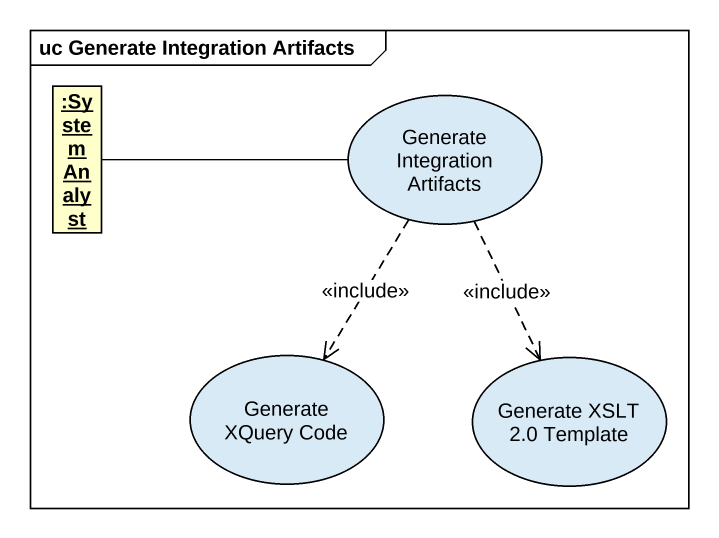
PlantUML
@startuml
mainframe uc Generate Integration Artifacts
allowmixing
hide circle
hide empty members
object ":System Analyst" as System_Analyst
usecase "Generate Integration Artifacts" as Generate_Integration
usecase "Generate XQuery Code" as Generate_XQuery_Code
usecase "Generate XSLT 2.0 Template" as Generate_XSLT_2_0_Template
System_Analyst -right- Generate_Integration
Generate_Integration ..> Generate_XQuery_Code : <<include>>
Generate_Integration ..> Generate_XSLT_2_0_Template : <<include>>
@enduml
